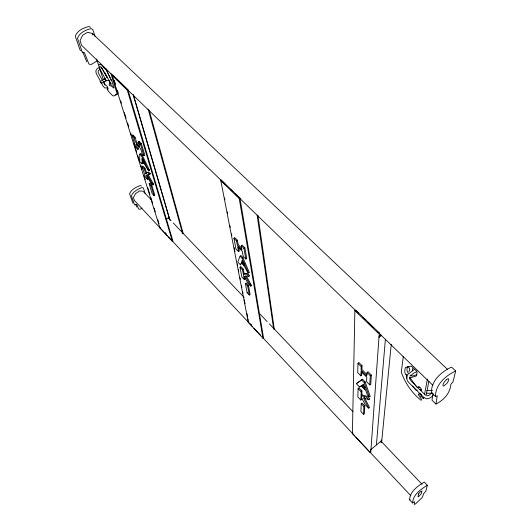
<?xml version="1.0" encoding="UTF-8"?>
<svg xmlns="http://www.w3.org/2000/svg" width="531" height="531" viewBox="0 0 531 531"><rect width="100%" height="100%" fill="white"/><g stroke="black" fill="none" stroke-linecap="round" stroke-linejoin="round"><path stroke-width="0.8" d="M101.388 83.486L100.206 81.641L101.388 83.486L106.751 80.201M141.943 163.814C141.346 156.632 147.857 170.697 148.554 170.597L149.463 170.278L142.275 155.231L140.542 153.479L139.799 154.123L139.699 161.517L141.943 163.814L142.713 163.369L142.746 161.935M352.392 433.668L354.881 310.595L355.631 310.018L379.3 332.924L370.777 452.226L369.755 452.22L352.392 433.668L352.956 433.203M142.806 158.815L142.806 160.468L144.113 161.889M159.97 228.098L112.287 75.601L112.572 74.831L127.944 89.706L172.927 241.021L172.409 241.379L159.97 228.098L160.176 227.407M367.074 374.767L361.936 369.543L362.036 365.72L358.79 362.447L358 363.39L357.728 372.682L360.848 375.848L361.677 375.171L361.817 371.521M364.286 397.128L369.516 407.582L368.574 408.087L363.41 397.765L368.826 399.743L369.795 399.066L367.213 396.358L361.91 394.872L361.93 390.935L358.856 387.769L358.1 388.659L357.841 396.982L360.795 400.042L361.591 399.392L361.704 396.498M360.848 375.848L361.06 371.514L366.768 377.295L366.602 381.696L369.762 384.909L370.771 384.398L371.335 375.078L368.036 371.76L367.06 372.523L366.669 376.014L361.093 370.339L361.186 366.602L362.036 365.72M360.795 400.042L360.934 396.498L365.215 404.615L368.574 408.087M361.93 390.935L361.12 391.759L361.107 395.622L366.29 397.082L368.826 399.743M361.226 403.799L360.914 411.525L363.556 414.286L364.399 413.715L364.784 405.857L362.036 403.009L361.226 403.799L363.914 406.587L363.556 414.286M369.762 384.909L370.293 375.782L367.06 372.523M412.361 370.837L412.521 368.487M370.372 451.065L370.465 449.711M376.393 444.978L385.387 339.269M381.066 442.748L381.265 440.677M381.59 442.535L391.241 344.36M403.281 356.573L401.297 372.198C405.007 382.871 411.864 392.907 420.751 400.062L421.422 400.182L421.368 399L419.669 396.869M407.37 366.722L406.879 370.24L408.147 373.18M433.011 393.358L432.008 400.195L435.931 404.038C443.591 400.261 450.169 393.365 450.839 384.351L453.023 381.789L455.691 371.016L451.549 367.113C441.639 371.501 431.159 380.627 431.451 392.568L435.679 396.637L437.239 395.741L435.931 404.038M418.421 394.706L418.554 393.956L419.191 393.869M418.501 387.584L418.68 386.608L420.227 387.55L421.601 389.475L421.415 390.451L419.868 389.502M424.568 394.175L427.422 379.021M426.108 395.582L428.882 381.178M409.58 499.797C409.839 491.414 417.87 486.004 424.309 482.082L427.336 485.248L425.822 491.334L423.559 493.77L422.357 497.368L415.454 503.932L414.273 504.45L414.558 501.649L412.534 502.963L409.58 499.797L410.184 499.538M111.072 85.079L110.488 82.829L102.151 68.818L99.815 66.109M412.534 502.963C412.926 494.6 420.91 489.23 427.336 485.248M435.466 396.484C435.374 384.557 445.808 375.503 455.691 371.016M423.685 397.892L423.539 398.416L422.868 398.296M109.492 83.785L109.087 85.066L110.209 85.849L112.227 85.863M240.457 264.836C241.811 258.378 247.134 272.967 248.382 272.961L249.331 272.569L242.926 257.595L240.848 255.484L240.052 256.207L237.782 262.088L240.457 264.836L241.705 263.157M242.7 260.688L242.216 262.009L244.592 264.524M408.804 371.66L409.567 370.605L409.686 368.926L408.147 366.344M238.545 246.742L239.348 251.077L238.532 251.621L235.983 249.032L233.945 238.326L234.682 237.51L237.324 240.171L238.167 244.565L241.685 248.143M244.672 276.83L245.063 278.941L244.28 279.472L241.844 276.95L240.005 267.259L240.709 266.482L243.238 269.078L244.167 273.624L247.579 273.531L249.716 275.775L248.827 276.379L245.236 275.947L250.685 286.103L251.594 285.698L246.444 276.1M137.469 145.056L138.664 148.939L137.868 149.384L135.75 147.233L132.173 135.744L132.869 135.02L135.06 137.224L136.527 141.93L139.321 144.777M147.558 176.604L148.262 178.894L147.499 179.325L145.454 177.208L142.195 166.714L142.859 166.024L144.976 168.194L146.682 173.199M356.314 383.647L362.587 379.287L365.129 381.869L370.233 396.411L369.244 396.896L367.445 395.057L365.899 390.796L361.259 386.05L359.58 386.993L356.314 383.647L362.587 379.287M238.532 251.621L237.622 246.596L242.275 251.302L243.225 256.387L245.807 259.009L246.769 258.604L244.877 247.778L242.202 245.083L241.306 245.753L241.91 249.869L237.364 245.242L236.534 240.941L237.324 240.171M248.827 276.379L246.729 274.175L243.397 274.261L242.481 269.808L243.238 269.078M361.107 395.622L361.91 394.872M137.868 149.384C131.98 136.713 142.892 149.802 141.77 153.353L143.914 155.53L144.837 155.198L141.319 143.529L139.102 141.292L138.279 141.896C143.436 152.782 133.308 141 134.316 137.907L135.06 137.224M148.069 174.467L153.738 184.556L152.868 184.888L147.299 174.998L150.399 173.81L148.6 171.918L145.806 173.644L144.266 168.845L144.976 168.194M245.428 283.673L246.185 282.977L248.455 285.326L250.121 294.566L249.298 295.03L247.114 292.747L245.428 283.673L247.652 285.977L249.298 295.03M149.131 183.772L149.842 183.155L151.74 185.127L154.806 195.196L154.017 195.581L152.171 193.656L149.131 183.772L150.996 185.711L154.017 195.581M369.244 396.896L364.22 382.645L365.129 381.869M359.58 386.993L361.452 385.645M363.914 406.587L364.784 405.857M410.032 376.187L413.437 373.32L416.39 371.786M432.121 392.708L429.028 395.303L426.944 395.867M433.236 395.442L430.296 397.911L426.658 398.887L423.758 397.374L408.571 382.293L407.29 380.442L406.487 377.481L407.616 374.554L414.193 369.563M370.97 449.518L381.789 440.464L381.331 439.987M243.397 274.261L244.167 273.624M248.382 272.961L242.09 258.278L242.926 257.595M247.652 285.977L248.455 285.326M379.021 336.322L380.939 334.802M378.981 337.411L381.543 335.386M148.554 170.597L141.492 155.849L142.275 155.231M150.996 185.711L151.74 185.127M262.938 338.101L263.489 337.689L239.932 198.063L221.075 179.823L220.836 180.752L248.349 322.509L262.938 338.101L239.215 198.561L220.836 180.752M145.806 173.644L146.543 173.093M239.215 198.561L239.932 198.063M166.13 219.495L169.203 217.405L168.885 217.073M370.293 375.782L371.335 375.078M142.023 208.066L140.224 209.28L138.71 209.075L136.699 204.468L134.509 204.866L131.422 195.839C133.009 191.479 138.04 189.036 142.142 187.543L143.363 187.928L145.056 193.238M245.807 259.009L243.935 248.402L244.877 247.778M247.114 292.747L247.891 292.236M143.914 155.53L140.449 144.087L141.319 143.529M363.788 384.172L362.613 384.982L365.036 387.557M100.326 69.369L98.593 70.437L98.049 71.446L98.235 72.681L102.337 80.32M172.409 241.379L127.274 90.124L127.944 89.706M99.37 67.377L96.974 68.864L95.826 70.975L96.177 73.311L100.492 81.323M100.206 81.641L105.111 78.648M97.372 60.766L91.133 64.53L88.942 64.059L84.376 52.523L82.723 52.702L82.292 52.31L77.519 38.371C79.245 32.849 85.717 29.882 90.96 28.654L92.766 29.384L95.003 36.393M118.167 93.648L115.074 94.744M99.012 64.689L100.963 64.224L103.91 67.649M417.027 374.64L412.076 376.107L410.045 375.145M409.919 377.88L416.251 376.021L417.14 372.37L416.808 371.335L411.26 366.098L405.432 367.465C404.436 370.392 404.323 373.884 406.945 376.008M423.818 398.164L422.271 397.586L421.149 395.953M148.839 174.181L150.399 173.81M81.223 50.445L80.108 50.186L75.309 36.241C77.022 30.718 83.493 27.765 88.73 26.55L90.535 27.287M379.3 332.924L377.946 332.937L354.881 310.595M107.581 87.681L104.926 88.02L103.24 86.427L101.275 82.783M107.05 80.579L109.114 80.42M420.764 393.81L419.092 393.902L418.806 395.522L420.3 396.425L421.514 395.363L421.01 394.327M419.543 387.185L416.921 387.285L409.66 377.236M417.399 390.059L415.846 390.119L412.554 385.997M109.645 83.825L111.351 83.785M426.791 390.471L432.579 390.391M426.24 393.245L431.869 393.212M447.454 369.317L92.348 33.453L87.688 32.285L82.577 35.298L80.062 40.714L81.621 45.301L114.371 77.002M105.589 80.964L106.227 81.143L105.802 79.849L104.109 78.196L104.534 79.491M141.492 185.963L140.264 185.578C136.168 187.058 131.137 189.494 129.557 193.855L132.962 203.134M103.193 67.032L106.479 70.324L111.928 81.051L113.939 87.854L113.541 88.013L111.789 86.201M117.351 79.882L225.708 184.781M230.474 189.388L232.857 191.698M235.233 194.001L358.478 313.31M362.646 317.346L365.029 319.649M368.01 322.529L373.366 327.72M377.534 331.756L432.904 385.36M112.287 75.601L127.274 90.124M425.391 395.057L411.498 381.417L409.899 379.34L409.454 377.687M132.173 135.744L134.316 137.907M138.279 141.896L140.449 144.087M233.945 238.326L236.534 240.941M241.306 245.753L243.935 248.402M358 363.39L361.186 366.602M139.799 154.123L141.492 155.849M240.052 256.207L242.09 258.278M361.73 380.11L364.22 382.645M148.209 168.997L149.463 170.278M142.195 166.714L144.266 168.845M240.005 267.259L242.481 269.808M358.1 388.659L361.12 391.759M152.795 183.58L153.738 184.556M250.466 284.536L251.594 285.698M152.868 184.888L150.552 182.491L146.164 174.792L147.499 179.325M250.685 286.103L247.924 283.242L243.51 275.33L244.28 279.472M151.614 200.214L143.038 191.206L139.54 190.974L135.544 193.623L133.42 197.585L134.416 200.512L167.265 235.598M168.194 217.63L171.055 220.637M173.338 223.04L244.24 297.513M260.25 314.332L267.106 321.54M269.396 323.937L352.869 411.625M381.457 441.659L422.052 484.299M147.817 172.502L149.576 174.354M165.015 232.571L166.143 233.779M248.886 322.105L248.521 321.713L248.349 322.509M250.572 323.903L251.694 325.105M370.326 451.742L370.777 452.226M168.393 236.806L252.212 326.333M253.911 328.145L260.708 335.406M262.407 337.218L354.721 435.818M355.85 437.026L410.788 495.702M99.861 68.897L105.304 78.986M106.97 77.606L101.368 67.039M103.08 81.708L104.946 85.186M104.952 72.734L107.415 77.685M108.822 80.513L110.229 83.34M110.01 77.938L105.762 68.459M110.707 79.358L111.41 80.772M135.724 204.481L136.885 207.117M82.809 51.945L86.785 61.948M96.556 58.974L103.353 79.789M103.857 81.336L105.098 84.628L107.368 86.546L108.258 89.148C103.764 86.493 112.632 96.29 113.236 95.885L113.88 95.998L116.906 94.505L117.145 93.947L110.846 73.391M92.348 33.453L92.839 34.993M114.271 80.281L115.506 84.223M117.47 90.535L118.207 92.898M120.67 100.784L121.407 103.147M124.36 112.605L126.079 118.128M127.553 122.853L128.787 126.796M130.752 133.102L131.489 135.471M133.951 143.35L136.659 152.025M137.642 155.178L139.361 160.694M140.841 165.426L142.069 169.369M144.034 175.675L145.268 179.617M147.724 187.503L149.941 194.598M150.923 197.751L152.643 203.267M154.123 207.999L155.351 211.942M157.813 219.821L159.041 223.763M132.869 135.02L133.354 136.586M139.102 141.292L139.56 142.806M133.321 94.445L170.059 220.338M133.646 96.463L169.528 219.27M148.089 108.988L182.551 233.421M149.165 110.182L183.295 233.859M224.593 198.017L224.912 199.643M227.268 211.842L227.58 213.469M229.943 225.668L230.255 227.295M231.516 233.806L231.828 235.432M234.191 247.632L234.974 251.701M237.337 263.9L237.649 265.527M238.439 269.595L238.751 271.222M240.012 277.726L240.324 279.352M241.585 285.864L241.897 287.49M242.687 291.552L242.999 293.185M244.26 299.69L245.043 303.759M246.935 313.516L247.718 317.584M248.004 319.058L248.262 320.385M406.321 374.269L407.031 378.245M257.123 215.055L273.657 329.101M257.92 215.407L274.321 329.512M381.63 442.27L381.683 442.721M142.042 158.59C140.609 162.811 148.879 167.205 142.042 158.59M361.764 385.619L365.428 389.435L363.675 384.65L361.764 385.619M418.607 493.89L417.977 496.671L418.488 496.744L421.315 493.744L421.979 490.949L420.492 491.56L418.607 493.89M242.116 260.701L241.406 262.606L244.399 265.666L242.116 260.701M446.458 379.698L444.839 381.311A9.531 2.316 -45.4 0 0 443.75 386.044L446.81 383.488A9.558 2.33 -45.3 0 0 447.925 378.729L446.458 379.698"/></g></svg>
